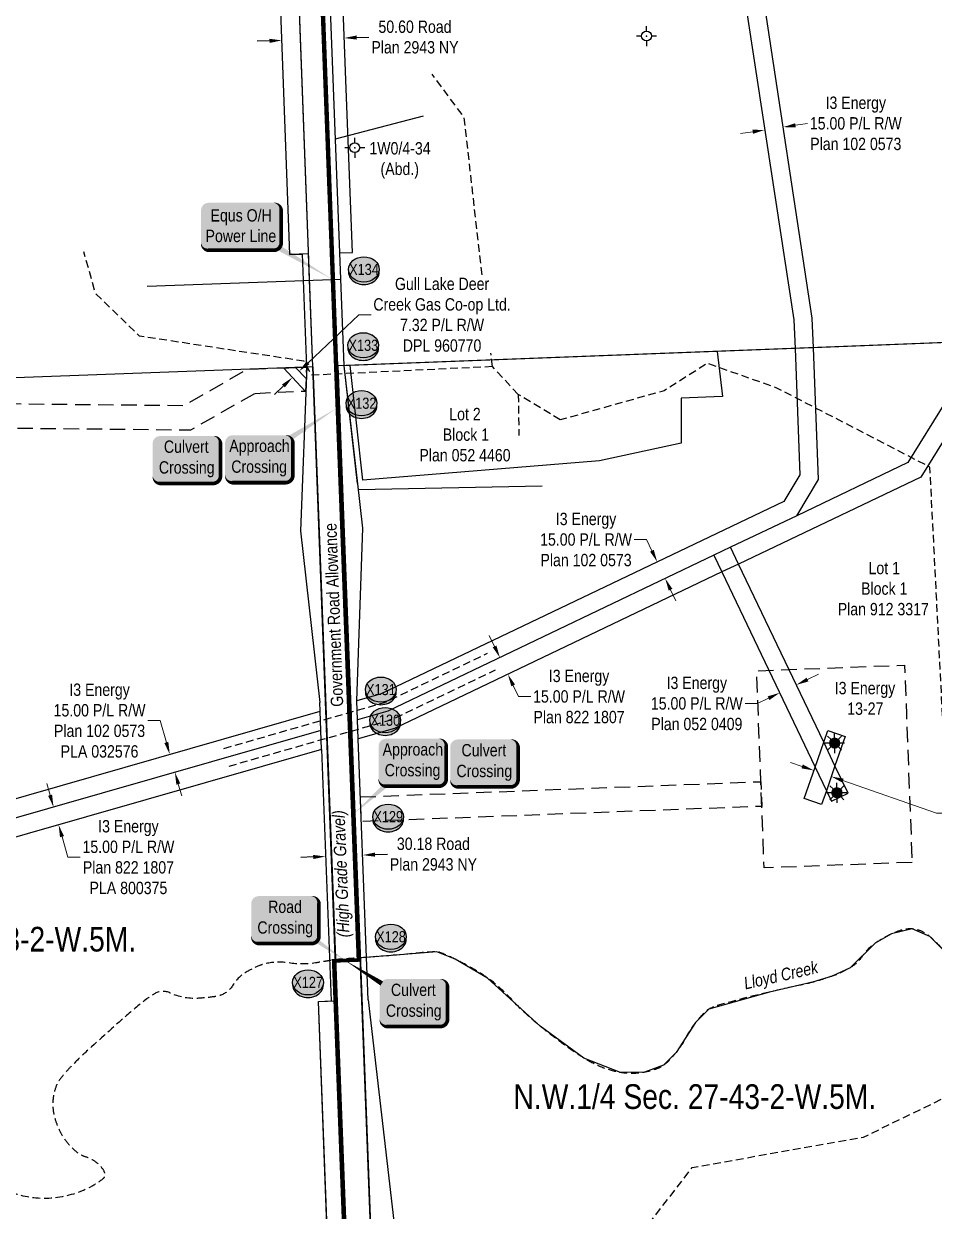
# Model space of a CAD drawing. Extents: x 683901 to 697439, y 5834844 to 5859401.
# Drawn here: x 687460 to 688198, y 5846469 to 5847432 of the extents above; entities that cross this region are included whole.
import ezdxf
from ezdxf.enums import TextEntityAlignment as Align

# ---------------------------------------------------------------- set-up
doc = ezdxf.new("R2010")
doc.units = 0
doc.header["$LTSCALE"] = 5
doc.header["$PDSIZE"] = 0.5
for name, pattern in [('foc-ACCESSROAD', [3.75, 2.5, -1.25]), ('foc-TIELINE', [1.875, 1.25, -0.625]), ('UG_PIPE', [1.875, 1.25, -0.625])]:
    doc.linetypes.add(name, pattern=pattern)
doc.layers.get('Defpoints').update_dxf_attribs({"color": 9})
for name, color, linetype in [('AS-PIPE-UG', 44, 'UG_PIPE'), ('AS-POWER', 104, 'foc-POWER'), ('AS-POWER-T', 104, 'Continuous'), ('AS-TELEPHONE', 224, 'foc-TEL'), ('C-SYMBOL', 7, 'Continuous'), ('CG-NOTES', 7, 'Continuous'), ('F-AR', 190, 'foc-ACCESSROAD'), ('F-RW', 190, 'Continuous'), ('F-WS', 190, 'foc-ACCESSROAD'), ('F-WS-S', 190, 'Continuous'), ('L-ROAD-T', 7, 'Continuous'), ('L-SEC', 7, 'Continuous'), ('L-TITLEDB', 4, 'Continuous'), ('L-TITLEDB-T', 4, 'Continuous'), ('P-CROSSINGS', 250, 'Continuous'), ('T-WATER-T', 170, 'Continuous'), ('WATERCOURSE', 146, 'foc-TIELINE')]:
    doc.layers.add(name, color=color, linetype=linetype)
for name, color, linetype, lineweight in [('F-RW-T', 190, 'Continuous', 9), ('F-WS-T', 190, 'Continuous', 9), ('T-TEXT', 48, 'Continuous', 18)]:
    doc.layers.add(name, color=color, linetype=linetype, lineweight=lineweight)
doc.layers.add('oil_and_gas_wells_pt', color=7, linetype='Continuous', true_color=0xfc3d16)
doc.layers.add('P-PROPOSED-WL4', color=7, linetype='Continuous', true_color=0x5b5bc8)
doc.styles.add('175L', font='ARIALN.TTF', dxfattribs={"height": 20})
doc.styles.add('80', font='ARIALN.TTF', dxfattribs={"height": 10})
doc.styles.add('80CG', font='ARIALN.TTF', dxfattribs={"height": 10})
doc.styles.add('80L', font='ARIALN.TTF', dxfattribs={"height": 10})
doc.styles.add('80LS', font='ARIALNI.TTF', dxfattribs={"height": 10})
doc.styles.add('Crossing', font='ARIALN.TTF', dxfattribs={"height": 10})
doc.styles.add('foc-LtypeFont', font='ARIALN.TTF', dxfattribs={"height": 7.35})
doc.linetypes.add('foc-POWER', pattern='A,6,-1,["P",foc-LtypeFont,S=0.2,R=0,X=-0.625,Y=-0.75],-1.24,4', length=12.24)
doc.linetypes.add('foc-POWER-NOLINE', pattern='A,0,-4,["P",foc-LtypeFont,S=0.2,R=0,X=-0.625,Y=-0.75],-8.24', length=12.24)
doc.linetypes.add('foc-TEL', pattern='A,2,-1,["T",foc-LtypeFont,S=0.2,R=0,X=-0.425,Y=-0.75],-1.24,8', length=12.24)
doc.linetypes.add('foc-TEL-NOLINE', pattern='A,0,-2,["T",foc-LtypeFont,S=0.2,R=0,X=-0.425,Y=-0.75],-10.24', length=12.24)
doc.dimstyles.new('Compass 5 000', dxfattribs={"dimscale": 5, "dimtxt": 9, "dimasz": 2, "dimexe": 0.2, "dimexo": 0.0625, "dimgap": 0.5, "dimtad": 0, "dimtih": 1, "dimtoh": 1, "dimzin": 0, "dimdsep": 46, "dimtxsty": '80CG', "dimcen": 0.1, "dimse1": 1, "dimse2": 1, "dimclrd": 256, "dimclrt": 256, "dimaunit": 1, "dimadec": 4, "dimazin": 0, "dimtfac": 0.06, "dimtofl": 0, "dimtmove": 0, "dimatfit": 1, "dimfxl": 0.2, "dimtolj": 1, "dimtzin": 0, "dimlwd": -1, "dimarcsym": 0})

# ---------------------------------------------------------------- blocks, each defined once
blk = doc.blocks.new('*U975')
h = blk.add_hatch(color=59)
edge = h.paths.add_edge_path()
edge.add_line((-21.5, -20), (21.5, -20))
edge.add_arc((21.5, -14), 6, 270, 360)
edge.add_line((27.5, -14), (27.5, 12.5))
edge.add_arc((21.5, 12.5), 6, 0, 90)
edge.add_line((21.5, 18.5), (-21.5, 18.5))
edge.add_arc((-21.5, 12.5), 6, 90, 180)
edge.add_line((-27.5, 12.5), (-27.5, -14))
edge.add_arc((-21.5, -14), 6, 180, 270)
at = {"color": 1, "flags": 128}
blk.add_lwpolyline([(63.33, 40.64, 0, 7.5, 0), (0, 0, 0, 0, 0)], format="xyseb", dxfattribs=at)
blk.add_lwpolyline([(-21.5, -20, 3, 3, 0), (21.5, -20, 3, 3, 0.414214), (27.5, -14, 3, 3, 0), (27.5, 12.5, 3, 0, 0.414214), (21.5, 18.5, 0, 0, 0), (-21.5, 18.5, 0, 0, 0.414214), (-27.5, 12.5, 0, 0, 0), (-27.5, -14, 0, 3, 0.414214)], format="xyseb", close=True, dxfattribs=at)
at = {"color": 1, "style": '80'}
blk.add_attdef('ENTER_TEXT_001', (-35.99, -5), '', height=10, dxfattribs=at)
blk = doc.blocks.new('*U976')
h = blk.add_hatch(color=254)
edge = h.paths.add_edge_path()
edge.add_line((-21.5, -20), (21.5, -20))
edge.add_arc((21.5, -14), 6, 270, 360)
edge.add_line((27.5, -14), (27.5, 12.5))
edge.add_arc((21.5, 12.5), 6, 0, 90)
edge.add_line((21.5, 18.5), (-21.5, 18.5))
edge.add_arc((-21.5, 12.5), 6, 90, 180)
edge.add_line((-27.5, 12.5), (-27.5, -14))
edge.add_arc((-21.5, -14), 6, 180, 270)
at = {"color": 160, "flags": 128}
blk.add_lwpolyline([(-21.5, -20, 3, 3, 0), (21.5, -20, 3, 3, 0.414214), (27.5, -14, 3, 3, 0), (27.5, 12.5, 3, 0, 0.414214), (21.5, 18.5, 0, 0, 0), (-21.5, 18.5, 0, 0, 0.414214), (-27.5, 12.5, 0, 0, 0), (-27.5, -14, 0, 3, 0.414214)], format="xyseb", close=True, dxfattribs=at)
at = {"color": 160, "style": '80'}
blk.add_attdef('ENTER_TEXT_001', (-26.85, -4.92), '', height=10, dxfattribs=at)
blk = doc.blocks.new('*U977')
h = blk.add_hatch(color=59)
edge = h.paths.add_edge_path()
edge.add_line((-21.5, -20), (21.5, -20))
edge.add_arc((21.5, -14), 6, 270, 360)
edge.add_line((27.5, -14), (27.5, 12.5))
edge.add_arc((21.5, 12.5), 6, 0, 90)
edge.add_line((21.5, 18.5), (-21.5, 18.5))
edge.add_arc((-21.5, 12.5), 6, 90, 180)
edge.add_line((-27.5, 12.5), (-27.5, -14))
edge.add_arc((-21.5, -14), 6, 180, 270)
at = {"color": 1, "flags": 128}
blk.add_lwpolyline([(-21.5, -20, 3, 3, 0), (21.5, -20, 3, 3, 0.414214), (27.5, -14, 3, 3, 0), (27.5, 12.5, 3, 0, 0.414214), (21.5, 18.5, 0, 0, 0), (-21.5, 18.5, 0, 0, 0.414214), (-27.5, 12.5, 0, 0, 0), (-27.5, -14, 0, 3, 0.414214)], format="xyseb", close=True, dxfattribs=at)
blk.add_lwpolyline([(-48.09, -42.78, 0, 7.5, 0), (0, 0, 0, 0, 0)], format="xyseb", dxfattribs=at)
at = {"color": 1, "style": '80'}
blk.add_attdef('ENTER_TEXT_001', (-35.99, -5), '', height=10, dxfattribs=at)
blk = doc.blocks.new('*U967')
h = blk.add_hatch(color=254)
edge = h.paths.add_edge_path()
edge.add_line((-21.5, -20), (21.5, -20))
edge.add_arc((21.5, -14), 6, 270, 360)
edge.add_line((27.5, -14), (27.5, 12.5))
edge.add_arc((21.5, 12.5), 6, 0, 90)
edge.add_line((21.5, 18.5), (-21.5, 18.5))
edge.add_arc((-21.5, 12.5), 6, 90, 180)
edge.add_line((-27.5, 12.5), (-27.5, -14))
edge.add_arc((-21.5, -14), 6, 180, 270)
at = {"color": 160, "flags": 128}
blk.add_lwpolyline([(-21.5, -20, 3, 3, 0), (21.5, -20, 3, 3, 0.414214), (27.5, -14, 3, 3, 0), (27.5, 12.5, 3, 0, 0.414214), (21.5, 18.5, 0, 0, 0), (-21.5, 18.5, 0, 0, 0.414214), (-27.5, 12.5, 0, 0, 0), (-27.5, -14, 0, 3, 0.414214)], format="xyseb", close=True, dxfattribs=at)
at = {"color": 160, "style": '80'}
blk.add_attdef('ENTER_TEXT_001', (-26.85, -4.92), '', height=10, dxfattribs=at)
blk = doc.blocks.new('*U968')
h = blk.add_hatch(color=254)
edge = h.paths.add_edge_path()
edge.add_line((-21.5, -20), (21.5, -20))
edge.add_arc((21.5, -14), 6, 270, 360)
edge.add_line((27.5, -14), (27.5, 12.5))
edge.add_arc((21.5, 12.5), 6, 0, 90)
edge.add_line((21.5, 18.5), (-21.5, 18.5))
edge.add_arc((-21.5, 12.5), 6, 90, 180)
edge.add_line((-27.5, 12.5), (-27.5, -14))
edge.add_arc((-21.5, -14), 6, 180, 270)
at = {"color": 160, "flags": 128}
blk.add_lwpolyline([(-21.5, -20, 3, 3, 0), (21.5, -20, 3, 3, 0.414214), (27.5, -14, 3, 3, 0), (27.5, 12.5, 3, 0, 0.414214), (21.5, 18.5, 0, 0, 0), (-21.5, 18.5, 0, 0, 0.414214), (-27.5, 12.5, 0, 0, 0), (-27.5, -14, 0, 3, 0.414214)], format="xyseb", close=True, dxfattribs=at)
at = {"color": 160, "style": '80'}
blk.add_attdef('ENTER_TEXT_001', (-26.85, -4.92), '', height=10, dxfattribs=at)
blk = doc.blocks.new('*U1059')
h = blk.add_hatch(color=59)
edge = h.paths.add_edge_path()
edge.add_line((-21.5, -20), (21.5, -20))
edge.add_arc((21.5, -14), 6, 270, 360)
edge.add_line((27.5, -14), (27.5, 12.5))
edge.add_arc((21.5, 12.5), 6, 0, 90)
edge.add_line((21.5, 18.5), (-21.5, 18.5))
edge.add_arc((-21.5, 12.5), 6, 90, 180)
edge.add_line((-27.5, 12.5), (-27.5, -14))
edge.add_arc((-21.5, -14), 6, 180, 270)
at = {"color": 1, "flags": 128}
blk.add_lwpolyline([(-21.5, -20, 3, 3, 0), (21.5, -20, 3, 3, 0.414214), (27.5, -14, 3, 3, 0), (27.5, 12.5, 3, 0, 0.414214), (21.5, 18.5, 0, 0, 0), (-21.5, 18.5, 0, 0, 0.414214), (-27.5, 12.5, 0, 0, 0), (-27.5, -14, 0, 3, 0.414214)], format="xyseb", close=True, dxfattribs=at)
blk.add_lwpolyline([(48.51, -33.57, 0, 7.5, 0), (0, 0, 0, 0, 0)], format="xyseb", dxfattribs=at)
at = {"color": 1, "style": '80'}
blk.add_attdef('ENTER_TEXT_001', (-35.99, -5), '', height=10, dxfattribs=at)
blk = doc.blocks.new('*D1219')
at = {"layer": 'Defpoints', "color": 0, "transparency": 16777216}
for p in [(688060.85, 5847345.27), (688075.58, 5847348.25), (688075.69, 5847347.54)]:
    blk.add_point(p, dxfattribs=at)
at = {"layer": 'F-RW-T', "transparency": 16777216}
for p, q in [((688050.85, 5847344.47), (688040.97, 5847342.96)), ((688085.47, 5847349.75), (688095.36, 5847351.26))]:
    blk.add_line(p, q, dxfattribs=at)
for points in [[(688050.6, 5847346.12), (688051.1, 5847342.82), (688060.74, 5847345.98)], [(688085.22, 5847351.4), (688085.72, 5847348.11), (688075.58, 5847348.25)]]:
    blk.add_solid(points, dxfattribs=at)
at = {"layer": 'F-RW-T', "transparency": 16777216, "insert": (688134.44, 5847351.26), "char_height": 10, "attachment_point": 5, "style": '80CG'}
blk.add_mtext('\\A1;I3 Energy\\P15.00 P/L R/W\\PPlan 102 0573', dxfattribs=at)
blk = doc.blocks.new('*D1223')
at = {"layer": 'Defpoints', "color": 0, "transparency": 16777216}
for p in [(688067.87, 5846899.65), (688081.41, 5846906.12), (688072.69, 5846889.54)]:
    blk.add_point(p, dxfattribs=at)
at = {"layer": 'F-RW-T', "transparency": 16777216}
for p, q in [((688095.26, 5846900.31), (688104.28, 5846904.62)), ((688054.64, 5846880.93), (688044.64, 5846880.93)), ((688063.67, 5846885.24), (688054.64, 5846880.93))]:
    blk.add_line(p, q, dxfattribs=at)
for points in [[(688094.54, 5846901.82), (688095.97, 5846898.81), (688086.23, 5846896.01)], [(688062.95, 5846886.74), (688064.38, 5846883.73), (688072.69, 5846889.54)]]:
    blk.add_solid(points, dxfattribs=at)
at = {"layer": 'F-RW-T', "transparency": 16777216, "insert": (688005.55, 5846880.93), "char_height": 10, "attachment_point": 5, "style": '80CG'}
blk.add_mtext('\\A1;I3 Energy\\P15.00 P/L R/W\\PPlan 052 0409', dxfattribs=at)
blk = doc.blocks.new('*D1224')
at = {"layer": 'Defpoints', "color": 0, "transparency": 16777216}
for p in [(687973.44, 5846995.79), (687975.21, 5846996.63), (687981.7, 5846983.05)]:
    blk.add_point(p, dxfattribs=at)
at = {"layer": 'F-RW-T', "transparency": 16777216}
for p, q in [((687964.82, 5847013.83), (687954.82, 5847013.83)), ((687969.13, 5847004.81), (687964.82, 5847013.83)), ((687984.25, 5846973.19), (687988.56, 5846964.16))]:
    blk.add_line(p, q, dxfattribs=at)
for points in [[(687970.63, 5847005.53), (687967.63, 5847004.09), (687973.44, 5846995.79)], [(687985.75, 5846973.9), (687982.74, 5846972.47), (687979.93, 5846982.21)]]:
    blk.add_solid(points, dxfattribs=at)
at = {"layer": 'F-RW-T', "transparency": 16777216, "insert": (687915.73, 5847013.83), "char_height": 10, "attachment_point": 5, "style": '80CG'}
blk.add_mtext('\\A1;I3 Energy\\P15.00 P/L R/W\\PPlan 102 0573', dxfattribs=at)
blk = doc.blocks.new('*D1225')
at = {"layer": 'Defpoints', "color": 0, "transparency": 16777216}
for p in [(687830.76, 5846910.92), (687852.35, 5846904.61), (687837.23, 5846897.39)]:
    blk.add_point(p, dxfattribs=at)
at = {"layer": 'F-RW-T', "transparency": 16777216}
for p, q in [((687841.57, 5846927.17), (687837.26, 5846936.19)), ((687856.66, 5846895.59), (687860.98, 5846886.57)), ((687860.98, 5846886.57), (687870.98, 5846886.57))]:
    blk.add_line(p, q, dxfattribs=at)
for points in [[(687843.07, 5846927.89), (687840.07, 5846926.45), (687845.88, 5846918.15)], [(687858.17, 5846896.31), (687855.16, 5846894.87), (687852.35, 5846904.61)]]:
    blk.add_solid(points, dxfattribs=at)
at = {"layer": 'F-RW-T', "transparency": 16777216, "insert": (687910.06, 5846886.57), "char_height": 10, "attachment_point": 5, "style": '80CG'}
blk.add_mtext('\\A1;I3 Energy\\P15.00 P/L R/W\\PPlan 822 1807', dxfattribs=at)
blk = doc.blocks.new('*D1226')
at = {"layer": 'Defpoints', "color": 0, "transparency": 16777216}
for p in [(688103.96, 5846836.85), (688118.13, 5846831.92), (688114.57, 5846821.7)]:
    blk.add_point(p, dxfattribs=at)
at = {"layer": 'F-RW-T', "transparency": 16777216}
for p, q in [((688090.96, 5846829.92), (688081.52, 5846833.21)), ((688124.02, 5846818.42), (688199.86, 5846792.02)), ((688199.86, 5846792.02), (688209.86, 5846792.02))]:
    blk.add_line(p, q, dxfattribs=at)
for points in [[(688091.51, 5846831.5), (688090.41, 5846828.35), (688100.4, 5846826.63)], [(688124.56, 5846819.99), (688123.47, 5846816.84), (688114.57, 5846821.7)]]:
    blk.add_solid(points, dxfattribs=at)
at = {"layer": 'F-RW-T', "transparency": 16777216, "insert": (688248.95, 5846792.02), "char_height": 10, "attachment_point": 5, "style": '80CG'}
blk.add_mtext('\\A1;I3 Energy\\P15.00 P/L R/W\\PPlan 102 3907', dxfattribs=at)
blk = doc.blocks.new('*D1227')
at = {"layer": 'Defpoints', "color": 0, "transparency": 16777216}
for p in [(687574.48, 5846838.64), (687578.21, 5846839.72), (687578.64, 5846824.14)]:
    blk.add_point(p, dxfattribs=at)
at = {"layer": 'F-RW-T', "transparency": 16777216}
for p, q in [((687570.37, 5846867.04), (687560.37, 5846867.04)), ((687575.45, 5846849.33), (687570.37, 5846867.04)), ((687585.14, 5846815.6), (687587.9, 5846805.99))]:
    blk.add_line(p, q, dxfattribs=at)
for points in [[(687577.05, 5846849.79), (687573.85, 5846848.87), (687578.21, 5846839.72)], [(687586.74, 5846816.06), (687583.54, 5846815.14), (687582.38, 5846825.21)]]:
    blk.add_solid(points, dxfattribs=at)
at = {"layer": 'F-RW-T', "transparency": 16777216, "insert": (687521.28, 5846867.04), "char_height": 10, "attachment_point": 5, "style": '80CG'}
blk.add_mtext('\\A1;I3 Energy\\P15.00 P/L R/W\\PPlan 102 0573\\PPLA 032576', dxfattribs=at)
blk = doc.blocks.new('*D1228')
at = {"layer": 'Defpoints', "color": 0, "transparency": 16777216}
for p in [(687488.43, 5846798.26), (687492.56, 5846783.84), (687488.08, 5846782.56)]:
    blk.add_point(p, dxfattribs=at)
at = {"layer": 'F-RW-T', "transparency": 16777216}
for p, q in [((687481.19, 5846806.59), (687478.43, 5846816.2)), ((687490.84, 5846772.95), (687495.6, 5846756.34)), ((687495.6, 5846756.34), (687505.6, 5846756.34))]:
    blk.add_line(p, q, dxfattribs=at)
for points in [[(687482.79, 5846807.05), (687479.59, 5846806.13), (687483.95, 5846796.98)], [(687492.44, 5846773.41), (687489.24, 5846772.49), (687488.08, 5846782.56)]]:
    blk.add_solid(points, dxfattribs=at)
at = {"layer": 'F-RW-T', "transparency": 16777216, "insert": (687544.69, 5846756.34), "char_height": 10, "attachment_point": 5, "style": '80CG'}
blk.add_mtext('\\A1;I3 Energy\\P15.00 P/L R/W\\PPlan 822 1807\\PPLA 800375', dxfattribs=at)
blk = doc.blocks.new('*D1230')
at = {"layer": 'Defpoints', "color": 0, "transparency": 16777216}
for p in [(687684.03, 5847149.31), (687677.67, 5847145.28), (687678.66, 5847144.24)]:
    blk.add_point(p, dxfattribs=at)
at = {"layer": 'F-RW-T', "transparency": 16777216}
for p, q in [((687690.31, 5847157.22), (687731.54, 5847196.12)), ((687731.54, 5847196.12), (687741.54, 5847196.12)), ((687670.4, 5847138.42), (687663.12, 5847131.56))]:
    blk.add_line(p, q, dxfattribs=at)
for points in [[(687689.17, 5847158.43), (687691.46, 5847156.01), (687683.04, 5847150.35)], [(687669.25, 5847139.63), (687671.54, 5847137.21), (687677.67, 5847145.28)]]:
    blk.add_solid(points, dxfattribs=at)
at = {"layer": 'F-RW-T', "transparency": 16777216, "insert": (687798.99, 5847196.12), "char_height": 10, "attachment_point": 5, "style": '80CG', "bg_fill": 3, "box_fill_scale": 1.1, "bg_fill_color": 256, "bg_fill_true_color": 13158600, "bg_fill_transparency": 0}
blk.add_mtext('\\A1;Gull Lake Deer \\PCreek Gas Co-op Ltd.\\P7.32 P/L R/W\\PDPL 960770', dxfattribs=at)
blk = doc.blocks.new('*D1128')
at = {"layer": 'Defpoints', "color": 0, "transparency": 16777216}
for p in [(687719.69, 5847420.5), (687670.67, 5847377.28), (687721.26, 5847379.21)]:
    blk.add_point(p, dxfattribs=at)
at = {"layer": 'L-TITLEDB-T', "transparency": 16777216}
for p, q in [((687729.68, 5847420.88), (687739.67, 5847421.26)), ((687659.1, 5847418.2), (687649.11, 5847417.82))]:
    blk.add_line(p, q, dxfattribs=at)
for points in [[(687659.04, 5847419.86), (687659.17, 5847416.53), (687669.1, 5847418.58)], [(687729.62, 5847422.55), (687729.74, 5847419.22), (687719.69, 5847420.5)]]:
    blk.add_solid(points, dxfattribs=at)
at = {"layer": 'L-TITLEDB-T', "transparency": 16777216, "insert": (687777.03, 5847421.26), "char_height": 10, "attachment_point": 5, "style": '80CG'}
blk.add_mtext('\\A1;50.60 Road\\PPlan 2943 NY', dxfattribs=at)
blk = doc.blocks.new('*D1129')
at = {"layer": 'Defpoints', "color": 0, "transparency": 16777216}
for p in [(687704.59, 5846754.91), (687734.63, 5846758.02), (687734.71, 5846756.07)]:
    blk.add_point(p, dxfattribs=at)
at = {"layer": 'L-TITLEDB-T', "transparency": 16777216}
for p, q in [((687694.53, 5846756.48), (687684.53, 5846756.1)), ((687744.62, 5846758.4), (687754.62, 5846758.78))]:
    blk.add_line(p, q, dxfattribs=at)
for points in [[(687694.46, 5846758.14), (687694.59, 5846754.81), (687704.52, 5846756.86)], [(687744.56, 5846760.07), (687744.69, 5846756.73), (687734.63, 5846758.02)]]:
    blk.add_solid(points, dxfattribs=at)
at = {"layer": 'L-TITLEDB-T', "transparency": 16777216, "insert": (687791.98, 5846758.78), "char_height": 10, "attachment_point": 5, "style": '80CG'}
blk.add_mtext('\\A1;30.18 Road\\PPlan 2943 NY', dxfattribs=at)
blk = doc.blocks.new('*U910')
h = blk.add_hatch(color=255)
edge = h.paths.add_edge_path()
edge.add_line((-26.5, -20), (26.5, -20))
edge.add_arc((26.5, -14), 6, 270, 360)
edge.add_line((32.5, -14), (32.5, 12.5))
edge.add_arc((26.5, 12.5), 6, 0, 90)
edge.add_line((26.5, 18.5), (-26.5, 18.5))
edge.add_arc((-26.5, 12.5), 6, 90, 180)
edge.add_line((-32.5, 12.5), (-32.5, -14))
edge.add_arc((-26.5, -14), 6, 180, 270)
at = {"color": 104, "flags": 128}
blk.add_lwpolyline([(-26.5, -20, 3, 3, 0), (26.5, -20, 3, 3, 0.414214), (32.5, -14, 3, 3, 0), (32.5, 12.5, 3, 0, 0.414214), (26.5, 18.5, 0, 0, 0), (-26.5, 18.5, 0, 0, 0.414214), (-32.5, 12.5, 0, 0, 0), (-32.5, -14, 0, 3, 0.414214)], format="xyseb", close=True, dxfattribs=at)
blk.add_lwpolyline([(74.16, -43.75, 0, 7.5, 0), (0, 0, 0, 0, 0)], format="xyseb", dxfattribs=at)
at = {"color": 104, "style": '80'}
blk.add_attdef('ENTER_TEXT_001', (-26.85, -4.92), '', height=10, dxfattribs=at)
blk = doc.blocks.new('xing2')
h = blk.add_hatch(color=50)
h.dxf.hatch_style = 1
edge = h.paths.add_edge_path()
edge.add_ellipse((0, 0), major_axis=(-12.5, 0), ratio=0.816297, start_angle=0, end_angle=360)
h = blk.add_hatch(color=250)
h.dxf.hatch_style = 1
edge = h.paths.add_edge_path()
edge.add_ellipse((0, -2.05), major_axis=(-12.5, 0), ratio=0.816297, start_angle=0, end_angle=180)
edge.add_line((12.5, -2.05), (12.5, 0))
edge.add_ellipse((0, 0), major_axis=(-12.5, 0), ratio=0.816297, start_angle=0, end_angle=180, ccw=False)
edge.add_line((-12.5, 0), (-12.5, -2.05))
at = {"color": 250}
blk.add_ellipse((0, 0), major_axis=(-12.5, 0), ratio=0.816297, dxfattribs=at)
blk.add_ellipse((0, -2.05), major_axis=(-12.5, 0), ratio=0.816297, start_param=0, end_param=3.141593, dxfattribs=at)
at = {"color": 250, "style": 'Crossing'}
blk.add_attdef('CROSSING', text='', height=9, dxfattribs=at).set_placement((0.09, 0.02), align=Align.MIDDLE_CENTER)
at = {"color": 250, "style": 'Crossing', "flags": 1}
for tag, p in [('OWNER', (0.09, -12.49)), ('DESCRIPTION', (0.09, -25.77)), ('LOCATION', (0.09, -39.3)), ('DWG_REF', (0.09, -52.84))]:
    blk.add_attdef(tag, text='', height=9, dxfattribs=at).set_placement(p, align=Align.MIDDLE_CENTER)
blk = doc.blocks.new('GABD')
for p, q in [((-0.81, 0), (-1.62, 0)), ((0, 0.81), (0, 1.62)), ((1.62, 0), (0.81, 0)), ((0, -0.81), (0, -1.62))]:
    blk.add_line(p, q)
blk.add_circle((0, 0), 0.8)
blk = doc.blocks.new('GAS')
h = blk.add_hatch(color=255)
h.dxf.hatch_style = 1
edge = h.paths.add_edge_path()
edge.add_arc((0, 0), 0.9, 0, 360)
for p, q in [((-0.81, 0), (-1.62, 0)), ((-0.57, 0.57), (-1.14, 1.14)), ((0, 0.81), (0, 1.62)), ((0.57, 0.57), (1.14, 1.14)), ((1.62, 0), (0.81, 0)), ((-0.57, -0.57), (-1.14, -1.14)), ((0, -0.81), (0, -1.62)), ((1.14, -1.14), (0.57, -0.57))]:
    blk.add_line(p, q)
blk.add_circle((0, 0), 0.8)

msp = doc.modelspace()

# ---------------------------------------------------------------- linework, layer by layer
at = {"color": 170, "flags": 128}
msp.add_lwpolyline([(687720.172, 5846672.729, 0, 3.999, 0), (687750.121, 5846653.926, 0, 0, 0)], format="xyseb", dxfattribs=at)
at = {"layer": 'AS-PIPE-UG', "flags": 128}
for points in [[(687839.864, 5847154.058), (687816.911, 5847356.281), (687790.908, 5847391.131)], [(687687.129, 5847158.465), (687553.691, 5847178.792), (687518.066, 5847213.373), (687508.598, 5847247.173)], [(687839.864, 5847154.058), (687693.222, 5847147.098), (687687.129, 5847158.465)], [(687860.71, 5847131.564), (687839.864, 5847154.058)], [(687844.934, 5846207.222), (687849.616, 5846231.059), (687858.068, 5846254.816), (687914.079, 5846363.425), (687948.663, 5846435.532), (688001.861, 5846504.792), (688140.553, 5846529.319), (688269.516, 5846592.03), (688277.161, 5846628.777), (688213.636, 5846697.195), (688194.535, 5847072.583), (688070.002, 5847136.938), (688014.069, 5847156.68), (687979.059, 5847134.548), (687894.796, 5847110.86)], [(687894.796, 5847110.86), (687860.71, 5847131.564)], [(687860.71, 5847131.564), (687861.365, 5847098.219)], [(687622.137, 5846844.53), (687702.11, 5846867.501), (687752.355, 5846881.79), (687835.86, 5846921.707)], [(687626.278, 5846830.113), (687706.232, 5846853.078), (687757.679, 5846867.709), (687842.33, 5846908.174)]]:
    msp.add_lwpolyline(points, dxfattribs=at)
at = {"layer": 'AS-POWER', "flags": 128}
for points in [[(687716.035, 5847246.425), (687708.317, 5847450.891)], [(687712.546, 5847338.844), (687784.024, 5847357.429)], [(687559.889, 5847219.201), (687716.949, 5847224.901)], [(687731.116, 5847054.547), (687880.165, 5847057.5)]]:
    msp.add_lwpolyline(points, dxfattribs=at)
at = {"layer": 'AS-POWER', "linetype": 'foc-POWER-NOLINE', "flags": 128}
msp.add_lwpolyline([(687730.559, 5847059.351), (687719.494, 5847154.788), (687716.035, 5847246.425)], dxfattribs=at)
at = {"layer": 'AS-TELEPHONE', "linetype": 'foc-TEL-NOLINE', "flags": 128}
msp.add_lwpolyline([(687942.215, 5840672.176), (687910.849, 5841483.054), (687848.212, 5843112.381), (687786.621, 5844721.086), (687730.801, 5846190.68), (687715.753, 5846190.106), (687698.772, 5846639.392), (687713.735, 5846639.968), (687694.216, 5847153.865), (687690.774, 5847245.489), (687675.615, 5847244.884), (687667.977, 5847449.231), (687678.143, 5847449.762), (687683.095, 5847449.952), (687632.86, 5848787.367), (687572.447, 5850395.069), (687511.895, 5852003.159), (687450.353, 5853631.115), (687358.022, 5856062.335), (687265.59, 5858494.225), (687262.737, 5858568.877)], dxfattribs=at)
at = {"layer": 'F-AR', "flags": 128}
for points in [[(687646.805, 5847132.092), (687595.006, 5847102.494), (687409.373, 5847104.433), (687333.631, 5847101.727), (687243.452, 5847036.548), (687217.374, 5846970.74), (687217.895, 5846901.027), (687218.119, 5846870.944), (687219.345, 5846706.973), (687219.521, 5846683.228), (687193.512, 5846650.812), (687190.269, 5846646.882), (687143.797, 5846588.854), (687063.31, 5846514.236), (687062.728, 5846513.697), (687052.156, 5846504.149), (687031.592, 5846485.575), (686934.857, 5846481.924), (686916.582, 5846481.235), (686915.73, 5846503.831), (686915.264, 5846516.177), (686914.697, 5846531.189), (686911.675, 5846611.246), (687026.686, 5846615.585), (687029.283, 5846546.74), (687029.943, 5846529.25), (687030.096, 5846525.222), (687030.511, 5846514.218), (687030.607, 5846511.657), (687033.388, 5846514.169), (687037.643, 5846518.012), (687048.804, 5846528.092), (687049.213, 5846528.461), (687049.699, 5846528.915), (687129.108, 5846602.53), (687173.689, 5846658.089), (687176.83, 5846662.005), (687199.453, 5846690.2), (687197.33, 5846974.489), (687226.995, 5847049.35), (687326.837, 5847121.513), (687409.12, 5847124.453), (687589.788, 5847122.566), (687641.146, 5847151.909), (687670.4, 5847152.987), (687680.179, 5847153.347), (687689.08, 5847153.675), (687688.725, 5847144.38), (687688.329, 5847133.987), (687646.805, 5847132.092)], [(687732.823, 5846805.166), (688057.485, 5846817.524), (688058.246, 5846797.538), (687733.589, 5846785.18)]]:
    msp.add_lwpolyline(points, close=True, dxfattribs=at)
at = {"layer": 'F-RW', "flags": 128}
for points in [[(688043.498, 5847459.018), (688084.21, 5847192.095)], [(688099.198, 5847193.471), (688058.67, 5847459.104)], [(688084.21, 5847192.095), (688085.189, 5847168.844)], [(688100.123, 5847169.418), (688099.198, 5847193.471)], [(688085.189, 5847168.844), (688089.014, 5847066.331)], [(688104.234, 5847062.485), (688100.123, 5847169.418)], [(688237.831, 5847174.711), (688176.587, 5847076.204)], [(688256.061, 5847175.563), (688187.042, 5847064.573)], [(688176.587, 5847076.204), (688086.566, 5847033.173)], [(688187.042, 5847064.573), (688039.447, 5846994.032)], [(688089.014, 5847066.331), (688076.064, 5847044.842)], [(688086.566, 5847033.173), (688104.234, 5847062.485)], [(688076.064, 5847044.842), (687749.693, 5846888.83)], [(688086.566, 5847033.173), (688032.979, 5847007.558)], [(688032.979, 5847007.558), (688019.442, 5847001.088)], [(688039.447, 5846994.032), (688032.979, 5847007.558)], [(688019.442, 5847001.088), (687755.027, 5846874.727)], [(688019.442, 5847001.088), (688025.909, 5846987.562)], [(688025.909, 5846987.562), (687760.371, 5846860.65)], [(688039.447, 5846994.032), (688025.909, 5846987.562)], [(688025.909, 5846987.562), (688101.378, 5846829.436)], [(688108.391, 5846849.579), (688039.447, 5846994.032)], [(687749.693, 5846888.83), (687729.829, 5846883.092)], [(687436.315, 5846798.958), (687700.049, 5846874.712)], [(687755.027, 5846874.727), (687730.427, 5846867.671)], [(687760.371, 5846860.65), (687731.019, 5846852.23)], [(687700.63, 5846859.123), (687434.475, 5846782.789)], [(688108.391, 5846849.579), (688111.662, 5846858.976)], [(688111.662, 5846858.976), (688125.829, 5846854.044)], [(688125.829, 5846854.044), (688117.576, 5846830.336)], [(687701.214, 5846843.68), (687368.051, 5846748.138)], [(688101.378, 5846829.436), (688108.391, 5846849.579)], [(688117.576, 5846830.336), (688108.391, 5846849.579)], [(688092.48, 5846803.88), (688101.378, 5846829.436)], [(688101.378, 5846829.436), (688110.564, 5846810.191)], [(688117.576, 5846830.336), (688110.564, 5846810.191)], [(688128.159, 5846808.162), (688117.576, 5846830.336)], [(688106.649, 5846798.945), (688092.48, 5846803.88)], [(688110.564, 5846810.191), (688106.649, 5846798.945)], [(688110.564, 5846810.191), (688114.62, 5846801.691)], [(688114.62, 5846801.691), (688128.159, 5846808.162)]]:
    msp.add_lwpolyline(points, dxfattribs=at)
msp.add_lwpolyline([(687680.179, 5847153.347), (687688.725, 5847144.38), (687688.329, 5847133.987), (687670.4, 5847152.987), (687680.179, 5847153.347)], close=True, dxfattribs=at)
at = {"layer": 'F-WS', "flags": 128}
msp.add_lwpolyline([(688180.061, 5846752.139), (688060.148, 5846747.574), (688057.485, 5846817.524), (688055.584, 5846867.488), (688054.062, 5846907.459), (688173.975, 5846912.023), (688175.497, 5846872.052)], close=True, dxfattribs=at)
at = {"layer": 'L-SEC', "flags": 128}
for points in [[(687694.216, 5847153.865), (687679.067, 5847557.216), (687679.067, 5847557.216), (687663.918, 5847960.565)], [(687714.316, 5847154.644), (687699.168, 5847557.983), (687684.019, 5847961.322)], [(688520.37, 5847185.835), (688117.343, 5847170.238), (687714.316, 5847154.644)], [(687694.216, 5847153.865), (687292.335, 5847139.089), (686890.455, 5847124.312)], [(687694.216, 5847153.865), (687709.567, 5846751.826), (687724.917, 5846349.786)], [(687745.017, 5846350.55), (687729.666, 5846752.597), (687714.316, 5847154.644)]]:
    msp.add_lwpolyline(points, dxfattribs=at)
at = {"layer": 'L-TITLEDB', "flags": 128}
for points in [[(687675.615, 5847244.884), (687667.977, 5847449.231)], [(687694.306, 5847153.953), (687683.194, 5847449.956)], [(687714.456, 5847154.621), (687703.332, 5847450.699)], [(687721.252, 5847379.354), (687718.566, 5847451.266)], [(687726.3, 5847246.676), (687721.252, 5847379.354)], [(687716.168, 5847246.43), (687726.3, 5847246.676)], [(687719.494, 5847154.788), (687716.168, 5847246.43)], [(687675.615, 5847244.884), (687685.844, 5847245.292)], [(687689.267, 5847153.796), (687685.844, 5847245.292)], [(688085.189, 5847168.844), (688022.027, 5847166.416)], [(688100.123, 5847169.418), (688085.189, 5847168.844)], [(688237.831, 5847174.711), (688100.123, 5847169.418)], [(688022.027, 5847166.416), (687724.467, 5847155.03)], [(688022.027, 5847166.416), (688026.484, 5847129.722)], [(687689.267, 5847153.796), (687684.204, 5847021.02)], [(687694.306, 5847153.953), (687724.916, 5846349.787)], [(687714.456, 5847154.621), (687745.017, 5846350.555)], [(687724.467, 5847155.03), (687719.494, 5847154.788)], [(687730.306, 5847061.534), (687719.494, 5847154.788)], [(687734.823, 5847061.906), (687724.467, 5847155.03)], [(687992.933, 5847128.384), (687992.806, 5847092.081)], [(688026.484, 5847129.722), (687992.933, 5847128.384)], [(687992.806, 5847092.081), (687926.756, 5847077.568)], [(687926.756, 5847077.568), (687734.823, 5847061.906)], [(687734.778, 5847022.972), (687730.306, 5847061.534)], [(687684.204, 5847021.02), (687699.753, 5846881.758)], [(687729.829, 5846883.092), (687734.778, 5847022.972)], [(687700.049, 5846874.712), (687699.753, 5846881.758)], [(687730.427, 5846867.671), (687729.829, 5846883.092)], [(687700.63, 5846859.123), (687700.049, 5846874.712)], [(687731.019, 5846852.23), (687730.427, 5846867.671)], [(687701.214, 5846843.68), (687700.63, 5846859.123)], [(687737.81, 5846675.079), (687731.019, 5846852.23)], [(687701.214, 5846843.68), (687708.978, 5846639.785)], [(688204.566, 5846682.1), (688194.386, 5846692.074), (688180.085, 5846698.154), (688163.276, 5846694.088), (688150.127, 5846686.533), (688129.761, 5846666.611), (688115.276, 5846659.861), (688099.313, 5846654.907), (688064.454, 5846646.982), (688015.239, 5846633.029), (688004.523, 5846622.252), (687988.776, 5846598.031), (687978.57, 5846587.628), (687963.096, 5846581.921), (687943.615, 5846581.711), (687913.952, 5846593.437), (687878.526, 5846619.322), (687835.947, 5846658.345), (687809.562, 5846673.611), (687794.709, 5846679.533), (687737.81, 5846675.079)], [(687739.125, 5846640.748), (687737.81, 5846675.079)], [(687698.772, 5846639.392), (687708.978, 5846639.785)], [(687709.688, 5846349.229), (687698.772, 5846639.392)], [(687739.125, 5846640.748), (687765.129, 5846416.792)]]:
    msp.add_lwpolyline(points, dxfattribs=at)
at = {"layer": 'oil_and_gas_wells_pt'}
for p in [(687964.765, 5847422.124), (687728.199, 5847331.561), (688117.282, 5846848.802), (688119.112, 5846808.558)]:
    msp.add_point(p, dxfattribs=at)
at = {"layer": 'P-PROPOSED-WL4', "flags": 128}
msp.add_lwpolyline([(687652.217, 5848767.943, 3, 3, 0), (687667.369, 5848364.604, 3, 3, 0), (687682.52, 5847961.265, 3, 3, 0), (687697.669, 5847557.926, 3, 3, 0), (687712.817, 5847154.587, 3, 3, 0), (687728.168, 5846752.539, 3, 3, 0), (687731.205, 5846672.98, 3, 3, 0), (687711.142, 5846672.217, 3, 3, 0), (687729.298, 5846195.06, 3, 3, 0), (687727.286, 5846194.983, 3, 3, 0), (687741.013, 5845834.839, 3, 3, 0), (687752.041, 5845545.56, 3, 3, 0), (687783.093, 5844720.962, 3, 3, 0), (687800.936, 5844254.597, 3, 3, 0)], format="xyseb", dxfattribs=at)
at = {"layer": 'WATERCOURSE', "flags": 128}
msp.add_lwpolyline([(688630.331, 5846937.119, 0.0324118), (688627.918, 5846935.217, 0.1021411), (688623.648, 5846929.422, 0.0520491), (688620.908, 5846921.355, -0.0555173), (688618.286, 5846913.807, -0.0135245), (688614.28, 5846905.965, -0.0162914), (688610.572, 5846899.665, -0.0432655), (688601.58, 5846887.862, -0.0402675), (688589.949, 5846876.964, -0.0185263), (688583.901, 5846872.505, -0.0171457), (688577.039, 5846868.165, -0.0367512), (688558.561, 5846859.098, -0.0589249), (688546.146, 5846855.728, -0.0001113), (688539.692, 5846854.772, 0.0001162), (688533.294, 5846853.824, 0.0000751), (688529.547, 5846853.267, 0.0000804), (688526.044, 5846852.746, 0.227545), (688517.553, 5846846.994, -0.1262314), (688505.007, 5846834.288, -0.0141124), (688486.256, 5846823.741, -0.0287461), (688476.635, 5846819.367, -0.0087514), (688469.077, 5846816.593, -0.0085566), (688461.253, 5846814.026, -0.0493324), (688444.447, 5846810.595, 0.0418063), (688424.57, 5846806.847, 0.0318379), (688413.915, 5846803.155, 0.0647689), (688409.108, 5846800.36, 0.0718839), (688406.343, 5846797.516, 0.0273116), (688400.706, 5846788.783, 0.0391872), (688396.243, 5846779.31, 0.0840589), (688395.296, 5846774.493, 0.1088724), (688396.412, 5846768.705, 0.0587609), (688401.838, 5846759.33, 0.041019), (688411.772, 5846748.096, -0.0421684), (688421.411, 5846737.146, -0.0124458), (688427.343, 5846728.705, -0.0289567), (688429.586, 5846724.876, -0.064052), (688431.631, 5846719.168, -0.0327658), (688433.403, 5846707.486, -0.0290199), (688433.676, 5846697.401, -0.0316807), (688432.805, 5846688.199, -0.0437373), (688430.724, 5846679.877, -0.054271), (688427.77, 5846673.619, -0.0545325), (688420.716, 5846664.499, -0.0188113), (688396.687, 5846641.39, -0.0173081), (688389.837, 5846635.694, 0.0258955), (688385.323, 5846631.808, 0.1909606), (688379.745, 5846619.671, -0.1472481), (688373.956, 5846603.606, -0.0213841), (688367.769, 5846595.97, -0.043525), (688364.264, 5846592.639, -0.0403859), (688357.466, 5846588.065, -0.0409611), (688350.122, 5846584.699, -0.0300069), (688342.56, 5846582.46, -0.022903), (688332.401, 5846580.59, -0.0314139), (688322.378, 5846579.853, -0.03442), (688313.22, 5846580.386, -0.058705), (688300.44, 5846583.571, -0.040892), (688283.389, 5846591.667, -0.0144766), (688273.528, 5846597.767, -0.0416942), (688270.358, 5846600.259, -0.0251795), (688265.743, 5846605.01, -0.0201515), (688260.539, 5846611.443, -0.0307037), (688256.099, 5846618.242, 0.032766), (688251.912, 5846624.596, 0.0498081), (688243.625, 5846633.533, -0.0343897), (688231.245, 5846646.086, -0.0373817), (688217.49, 5846664.755, 0.0400842), (688204.566, 5846682.1, 0.0187816), (688199.772, 5846687.163, 0.017966), (688194.386, 5846692.074, 0.0754747), (688187.233, 5846696.485, 0.0865599), (688180.085, 5846698.154, 0.0736201), (688172.883, 5846697.501, 0.0520787), (688163.276, 5846694.088, 0.0190143), (688156.463, 5846690.511, 0.0195566), (688150.127, 5846686.533, 0.0973022), (688139.157, 5846675.379, -0.1189976), (688129.761, 5846666.611, -0.0194704), (688121.473, 5846662.348, -0.027188), (688115.276, 5846659.861, -0.006609), (688105.507, 5846656.687, -0.0105343), (688099.313, 5846654.907, -0.0122052), (688089.639, 5846652.597, 0.0047036), (688064.454, 5846646.982, 0.0118714), (688023.138, 5846636.321, 0.0593951), (688015.239, 5846633.029, 0.0687764), (688011.615, 5846630.269, 0.0291536), (688004.523, 5846622.252, 0.0457115), (687996.513, 5846609.882, -0.0476071), (687988.776, 5846598.031, -0.0255793), (687983.019, 5846591.529, -0.0375767), (687978.57, 5846587.628, -0.0729756), (687973.242, 5846584.724, -0.0419199), (687963.096, 5846581.921, -0.0437714), (687953.403, 5846580.965, -0.0434268), (687943.615, 5846581.711, -0.0534597), (687929.412, 5846585.636, -0.0454564), (687913.952, 5846593.437, -0.0182183), (687898.791, 5846603.689, -0.0130257), (687878.526, 5846619.322, -0.0364339), (687853.454, 5846642.96, 0.0539525), (687835.947, 5846658.345, 0.0221698), (687824.611, 5846665.593, 0.0174899), (687809.562, 5846673.611, 0.0187976), (687797.252, 5846679.064, 0.0987889), (687794.709, 5846679.533, 0.0209107), (687781.081, 5846678.765, -0.0065699), (687737.81, 5846675.079, -0.0012565), (687716.644, 5846673.609, 0.0133674), (687714.658, 5846673.423, 0.0064617), (687713.978, 5846673.332, 0.0007027), (687707.741, 5846672.405, 0.0030975), (687704.602, 5846671.914, -0.0011757), (687696.337, 5846670.589, -0.0784214), (687674.644, 5846670.587, 0.0925555), (687656.226, 5846670.068, 0.0463383), (687651.013, 5846668.425, 0.02292), (687641.05, 5846663.688, 0.138603), (687629.408, 5846652.51, -0.1787046), (687619.608, 5846644.473, -0.0492585), (687614.377, 5846643.222, -0.0192105), (687600.681, 5846641.877, -0.1269013), (687578.624, 5846646.187, 0.2408951), (687566.301, 5846645.85, 0.0398251), (687559.57, 5846641.443, 0.0151257), (687543.25, 5846627.984, 0.0051692), (687510.784, 5846598.918, 0.0137279), (687498.979, 5846587.518, 0.0154084), (687493.396, 5846581.459, 0.0183262), (687489.055, 5846576.059, 0.0738894), (687485.926, 5846570.234, 0.0525144), (687483.716, 5846561.222, 0.0625784), (687483.615, 5846551.667, 0.0579186), (687485.969, 5846541.62, 0.0293334), (687489.349, 5846533.725, 0.0372811), (687492.811, 5846527.919, 0.0367726), (687497.327, 5846522.4, 0.0326063), (687503.229, 5846516.941, 0.096971), (687509.224, 5846513.76, -0.0751668), (687517.1, 5846510.008, -0.0906521), (687523.955, 5846503.289, -0.1707324), (687525.374, 5846498.284, -0.2087303), (687523.94, 5846495.485, -0.0523709), (687513.872, 5846488.871, -0.0890254), (687485.457, 5846480.113, -0.0950661), (687457.646, 5846482.012, -0.0185803), (687449.074, 5846484.616, -0.0221487), (687442.084, 5846487.378, -0.0725364), (687416.011, 5846503.923, -0.0812349), (687398.258, 5846525.068, -0.0225764), (687393.411, 5846534.131, -0.0409132), (687391.388, 5846539.436, -0.1047692), (687390.738, 5846548.248, 0.0891113), (687390.296, 5846558.596, 0.0785038), (687386.805, 5846567.411, 0.1268924), (687382.613, 5846571.596, 0.1629557), (687376.206, 5846572.955, 0.0980403), (687366.009, 5846569.695, 0.0379034), (687357.832, 5846564.33, 0.0722759), (687354.248, 5846560.634, 0.0565196), (687347.988, 5846549.516, -0.0410018), (687339.849, 5846533.954, -0.0118077), (687333.623, 5846524.604, -0.0348561), (687331.226, 5846521.644, -0.1152029), (687324.607, 5846517.203, -0.0362678), (687300.627, 5846510.071, -0.0167358), (687289.081, 5846507.933, 0.0270894), (687281.974, 5846506.464, 0.0263594), (687260.248, 5846499.488, 0.0218465), (687234.971, 5846488.59, 0.0034127), (687224.119, 5846483.246, 0.0109708), (687220.792, 5846481.487, 0.0182559), (687209.467, 5846474.624, -0.0140192), (687194.797, 5846465.564, -0.0121867), (687187.895, 5846461.786, 0.0115338), (687180.597, 5846457.803, 0.0576893), (687171.443, 5846451.018, -0.0351989), (687156.985, 5846439.26, -0.0708594), (687140.962, 5846431.102, 0.1010399), (687130.031, 5846424.686, 0.0309713), (687125.486, 5846420.061, 0.0254787), (687120.631, 5846413.854, 0.0411192), (687110.361, 5846396.352, -0.0340804), (687098.274, 5846375.074, -0.0095259), (687088.095, 5846360.315, -0.0147587), (687081.069, 5846351.118, -0.0701063), (687069.153, 5846340.041, 0.092912), (687060.518, 5846331.251, 0.0000074), (687058.462, 5846328.188, 0.0000079), (687056.529, 5846325.309, 0.0000149), (687054.308, 5846322.001, 0.0000177), (687052.43, 5846319.202, 0.1673767), (687051.029, 5846313.924, -0.0705903), (687050.161, 5846301.295, -0.0358162), (687043.87, 5846279.515, -0.086832), (687039.145, 5846271.377, -0.025678), (687034.055, 5846265.92, -0.026111), (687028.521, 5846261.099, -0.0106226), (687022.127, 5846256.306, -0.0113006), (687015.924, 5846252.069, -0.0311021), (687009.345, 5846248.349, -0.0268102), (687001.267, 5846244.946, -0.071364), (686991.293, 5846242.896, -0.1156977), (686985.052, 5846243.969, -0.0000419), (686974.532, 5846248.425, -0.0000085), (686922.855, 5846270.319), (686913.891, 5846274.117, -0.0119818), (686908.235, 5846276.675, -0.0084153), (686900.338, 5846280.642, -0.0909296), (686894.128, 5846285.498, -0.0938881), (686890.211, 5846292.056, -0.0720558), (686888.451, 5846300.421, 0.069205), (686886.668, 5846309.138, 0.0000034), (686884.593, 5846315.006, 0.0000051), (686883.194, 5846318.961, 0.0000121), (686882.558, 5846320.759, 0.000006), (686881.269, 5846324.403, 0.2236233), (686876.695, 5846329.027, 0.1362752), (686866.374, 5846329.853, 0.0761325), (686857.309, 5846326.616, 0.119006), (686852.69, 5846322.467, 0.0000162), (686850.834, 5846319.765, -0.0000241), (686849.431, 5846317.724, -0.0000519), (686846.195, 5846313.016, 0.0000842), (686844.193, 5846310.103, 0.1622599), (686842.695, 5846304.897, -0.0693331), (686841.493, 5846292.543, -0.0151743), (686839.112, 5846283.794, -0.0180461), (686836.625, 5846276.586, -0.0685917), (686833.393, 5846270.743, -0.0567095), (686827.863, 5846264.872, -0.0686327), (686823.105, 5846261.857)], format="xyb", dxfattribs=at)

# ---------------------------------------------------------------- block references
at = {"layer": 'CG-NOTES'}
ref = msp.add_blockref('*U975', (687650.573, 5847079.959), dxfattribs=dict(at, xscale=0.999081924950458, yscale=0.999081924950458, zscale=0.999081924950458))
ref.add_attrib('ENTER_TEXT_001', 'Approach', (687626.472, 5847084.847), dxfattribs={"layer": '0', "color": 1, "height": 9.9908, "style": '80'})
ref.add_attrib('ENTER_TEXT_002', 'Crossing', (687628.118, 5847068.018), dxfattribs={"layer": '0', "color": 1, "height": 9.9908, "style": '80'})
ref = msp.add_blockref('*U976', (687591.84, 5847079.379), dxfattribs=dict(at, xscale=1.000131017163248, yscale=1.000131017163248, zscale=1.000131017163248))
ref.add_attrib('ENTER_TEXT_001', 'Culvert', (687573.458, 5847084.183), dxfattribs={"layer": '0', "color": 160, "height": 10.0013, "style": '80'})
ref.add_attrib('ENTER_TEXT_002', 'Crossing', (687569.361, 5847067.337), dxfattribs={"layer": '0', "color": 160, "height": 10.0013, "style": '80'})
ref = msp.add_blockref('*U977', (687774.944, 5846833.854), dxfattribs=dict(at, xscale=0.999081924950458, yscale=0.999081924950458, zscale=0.999081924950458))
ref.add_attrib('ENTER_TEXT_001', 'Approach', (687750.843, 5846838.742), dxfattribs={"layer": '0', "color": 1, "height": 9.9908, "style": '80'})
ref.add_attrib('ENTER_TEXT_002', 'Crossing', (687752.489, 5846821.913), dxfattribs={"layer": '0', "color": 1, "height": 9.9908, "style": '80'})
ref = msp.add_blockref('*U967', (687833.124, 5846833.274), dxfattribs=dict(at, xscale=1.000131017163248, yscale=1.000131017163248, zscale=1.000131017163248))
ref.add_attrib('ENTER_TEXT_001', 'Culvert', (687814.741, 5846838.078), dxfattribs={"layer": '0', "color": 160, "height": 10.0013, "style": '80'})
ref.add_attrib('ENTER_TEXT_002', 'Crossing', (687810.645, 5846821.232), dxfattribs={"layer": '0', "color": 160, "height": 10.0013, "style": '80'})
ref = msp.add_blockref('*U1059', (687671.703, 5846706.265), dxfattribs=dict(at, xscale=0.999081924950458, yscale=0.999081924950458, zscale=0.999081924950458))
ref.add_attrib('ENTER_TEXT_001', 'Road', (687658.005, 5846711.153), dxfattribs={"layer": '0', "color": 1, "height": 9.9908, "style": '80'})
ref.add_attrib('ENTER_TEXT_002', 'Crossing', (687649.247, 5846694.324), dxfattribs={"layer": '0', "color": 1, "height": 9.9908, "style": '80'})
ref = msp.add_blockref('*U968', (687775.928, 5846638.974), dxfattribs=dict(at, xscale=1.000131017163248, yscale=1.000131017163248, zscale=1.000131017163248))
ref.add_attrib('ENTER_TEXT_001', 'Culvert', (687757.545, 5846643.778), dxfattribs={"layer": '0', "color": 160, "height": 10.0013, "style": '80'})
ref.add_attrib('ENTER_TEXT_002', 'Crossing', (687753.448, 5846626.931), dxfattribs={"layer": '0', "color": 160, "height": 10.0013, "style": '80'})
at = {"layer": 'F-WS-S', "xscale": 5, "yscale": 5, "zscale": 5}
for name, p in [('GABD', (687964.765, 5847422.124)), ('GABD', (687728.199, 5847331.561)), ('GAS', (688117.282, 5846848.802)), ('GAS', (688119.112, 5846808.558))]:
    msp.add_blockref(name, p, dxfattribs=at)
at = {"layer": 'P-CROSSINGS'}
for p, values in [((687749.302, 5846892.195), {'CROSSING': 'X131'}), ((687752.851, 5846867.366), {'CROSSING': 'X130'}), ((687755.248, 5846789.153), {'CROSSING': 'X129'}), ((687757.5, 5846691.812), {'CROSSING': 'X128'}), ((687690.311, 5846654.795), {'CROSSING': 'X127'})]:
    msp.add_blockref('xing2', p, dxfattribs=at).add_auto_attribs(values)

# ---------------------------------------------------------------- texts
at = {"layer": 'C-SYMBOL', "color": 3, "style": '175L'}
for s, p in [('N.E.1/4 Sec. 28-43-2-W.5M.', (687407.112, 5846673.852)), ('N.W.1/4 Sec. 27-43-2-W.5M.', (688003.943, 5846546.216))]:
    msp.add_text(s, height=20, dxfattribs=at).set_placement(p, align=Align.BOTTOM_CENTER)
at = {"layer": 'F-WS-T', "char_height": 10, "attachment_point": 1, "style": '175L'}
for s, width, insert in [('\\pi-8.6369;1W0/4-34\\P\\pi0.39447;(Abd.)', 30.59795, (687748.685, 5847336.087)), ('\\pi5.3199;I3 Energy\\P\\pi15.48;13-27', 58.48421, (688112.046, 5846898.43))]:
    msp.add_mtext_dynamic_manual_height_columns(s, width=width, gutter_width=50, heights=[0], dxfattribs=dict(at, insert=insert))
at = {"layer": 'L-ROAD-T', "style": '80L'}
msp.add_text('Government Road Allowance', height=10, rotation=92.127014, dxfattribs=at).set_placement((687711.123, 5846952.73), align=Align.MIDDLE_CENTER)
at = {"layer": 'L-TITLEDB-T', "insert": (688119.306, 5846995.781), "char_height": 10, "attachment_point": 1, "style": '80L'}
msp.add_mtext_dynamic_manual_height_columns('\\pi25.452;Lot 1\\P\\pi19.422;Block 1\\P\\pi0.48997;Plan 912 3317', width=73.44925, gutter_width=50, heights=[0], dxfattribs=at)
at = {"layer": 'T-TEXT', "style": '80LS'}
msp.add_text('(High Grade Gravel)', height=10, rotation=92.314049, dxfattribs=at).set_placement((687716.996, 5846742.845), align=Align.MIDDLE_CENTER)
at = {"layer": 'T-WATER-T', "insert": (688042.792, 5846658.773), "char_height": 10, "attachment_point": 1, "rotation": 12.808173, "style": '80L'}
msp.add_mtext_dynamic_manual_height_columns('{\\fArial Narrow|b0|i1|c0|p34;Lloyd Creek}', width=61.83261, gutter_width=50, heights=[0], dxfattribs=at)

# ---------------------------------------------------------------- dimensions: what is measured, and where the dimension line sits
at = {"layer": 'F-RW-T'}
for p1, p2, distance, text, picture, middle in [((688060.847, 5847345.274), (688075.692, 5847347.539), 0.715, 'I3 Energy\\P15.00 P/L R/W\\PPlan 102 0573', '*D1219', (688134.441, 5847351.262)), ((687981.702, 5846983.053), (687975.211, 5846996.632), 1.959, 'I3 Energy\\P15.00 P/L R/W\\PPlan 102 0573', '*D1224', (687915.732, 5847013.832)), ((687830.764, 5846910.921), (687837.233, 5846897.386), 16.756, 'I3 Energy\\P15.00 P/L R/W\\PPlan 822 1807', '*D1225', (687910.061, 5846886.566))]:
    dim = msp.add_aligned_dim(p1=p1, p2=p2, distance=distance, text=text, dimstyle='Compass 5 000', dxfattribs=at)
    dim.commit()
    dim.dimension.update_dxf_attribs({"geometry": picture, "text_midpoint": middle})
for base, p1, p2, angle, text, picture, middle in [((687578.214, 5846839.716), (687578.643, 5846824.137), (687574.477, 5846838.643), 106.025991, 'I3 Energy\\P15.00 P/L R/W\\PPlan 102 0573\\PPLA 032576', '*D1227', (687521.281, 5846867.036)), ((688072.69, 5846889.544), (688081.407, 5846906.117), (688067.865, 5846899.653), 205.513803, 'I3 Energy\\P15.00 P/L R/W\\PPlan 052 0409', '*D1223', (688005.555, 5846880.93)), ((688114.571, 5846821.704), (688103.958, 5846836.847), (688118.126, 5846831.916), 340.808197, 'I3 Energy\\P15.00 P/L R/W\\PPlan 102 3907', '*D1226', (688248.949, 5846792.016)), ((687488.082, 5846782.56), (687488.429, 5846798.263), (687492.563, 5846783.845), 286.001438, 'I3 Energy\\P15.00 P/L R/W\\PPlan 822 1807\\PPLA 800375', '*D1228', (687544.687, 5846756.342))]:
    dim = msp.add_linear_dim(base=base, p1=p1, p2=p2, angle=angle, text=text, dimstyle='Compass 5 000', dxfattribs=at)
    dim.commit()
    dim.dimension.update_dxf_attribs({"geometry": picture, "text_midpoint": middle, "dimtype": 161})
at = {"layer": 'L-TITLEDB-T'}
dim = msp.add_linear_dim(base=(687719.686, 5847420.504), p1=(687670.666, 5847377.282), p2=(687721.258, 5847379.206), angle=2.178882, text='50.60 Road\\PPlan 2943 NY', dimstyle='Compass 5 000', dxfattribs=at)
dim.commit()
dim.dimension.update_dxf_attribs({"geometry": '*D1128', "text_midpoint": (687777.032, 5847421.265), "dimtype": 161})
dim = msp.add_aligned_dim(p1=(687704.594, 5846754.913), p2=(687734.705, 5846756.067), distance=1.951, text='30.18 Road\\PPlan 2943 NY', dimstyle='Compass 5 000', dxfattribs=at)
dim.commit()
dim.dimension.update_dxf_attribs({"geometry": '*D1129', "text_midpoint": (687791.976, 5846758.783)})

# ---------------------------------------------------------------- next in the draw order: dimensions: what is measured, and where the dimension line sits
at = {"layer": 'F-RW-T', "color": 3}
dim = msp.add_linear_dim(base=(687677.668, 5847145.285), p1=(687684.03, 5847149.307), p2=(687678.657, 5847144.237), angle=223.339187, text='Gull Lake Deer \\PCreek Gas Co-op Ltd.\\P7.32 P/L R/W\\PDPL 960770', dimstyle='Compass 5 000', override={"dimtfill": 1}, dxfattribs=at)
dim.commit()
dim.dimension.update_dxf_attribs({"geometry": '*D1230', "text_midpoint": (687798.988, 5847196.116), "dimtype": 161})

# ---------------------------------------------------------------- next in the draw order: block references
at = {"layer": 'AS-POWER-T'}
ref = msp.add_blockref('*U910', (687636.055, 5847268.395), dxfattribs=dict(at, xscale=0.99969901, yscale=0.99969901, zscale=0.99969901))
ref.add_attrib('ENTER_TEXT_001', 'Equs O/H', (687611.253, 5847271.721), dxfattribs={"layer": '0', "color": 104, "height": 9.997, "style": '80'})
ref.add_attrib('ENTER_TEXT_002', 'Power Line', (687607.22, 5847255.059), dxfattribs={"layer": '0', "color": 104, "height": 9.997, "style": '80'})
at = {"layer": 'P-CROSSINGS'}
for p, values in [((687735.601, 5847232.879), {'CROSSING': 'X134'}), ((687735.07, 5847171.343), {'CROSSING': 'X133'}), ((687733.648, 5847124.379), {'CROSSING': 'X132'})]:
    msp.add_blockref('xing2', p, dxfattribs=at).add_auto_attribs(values)

# ---------------------------------------------------------------- next in the draw order: texts
at = {"layer": 'L-TITLEDB-T', "insert": (687780.141, 5847120.6), "char_height": 10, "attachment_point": 1, "style": '80L'}
msp.add_mtext_dynamic_manual_height_columns('\\pi24.695;Lot 2\\P\\pi19.422;Block 1\\P\\pi0.5002;Plan 052 4460', width=73.44925, gutter_width=50, heights=[0], dxfattribs=at)

doc.saveas('drawing.dxf')
